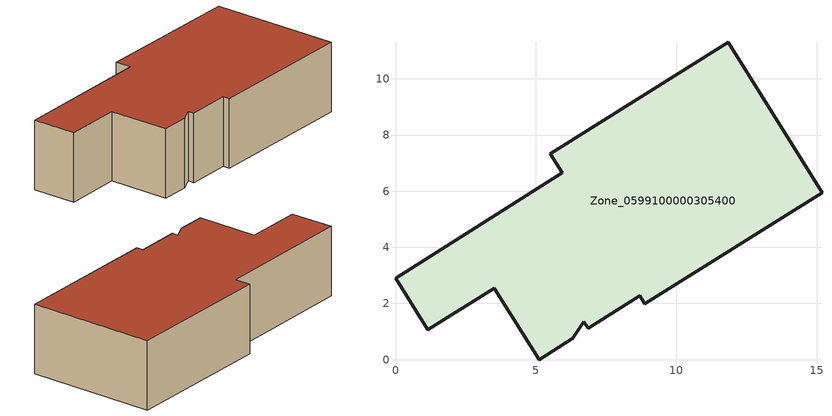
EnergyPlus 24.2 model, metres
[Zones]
Zone_0599100000305400
 floor ground (C_G): 5.94,6.66 5.51,7.33 11.86,11.3 15.2,5.95 8.88,1.99 8.69,2.28 6.86,1.11 6.7,1.35 6.31,0.76 5.12,0 3.52,2.54 1.16,1.06 0,2.9 z0
 wall outside (C_F): 5.51,7.33 5.94,6.66 0,2.9 1.16,1.06 3.52,2.54 5.12,0 6.31,0.76 6.7,1.35 6.86,1.11 8.69,2.28 8.88,1.99 15.2,5.95 11.86,11.3 5.51,7.33 z0:3.4
 roof outside (C_R): 5.94,6.66 0,2.9 1.16,1.06 3.52,2.54 5.12,0 6.31,0.76 6.7,1.35 6.86,1.11 8.69,2.28 8.88,1.99 15.2,5.95 11.86,11.3 5.51,7.33 z3.4
[BUILDING]
Pand.0599100000305400: North Axis=0; Terrain=City; Loads Convergence Tolerance Value=0.04; Temperature Convergence Tolerance Value=0.4; Solar Distribution=FullExterior; Maximum Number of Warmup Days=25; Minimum Number of Warmup Days=1
[Site:Location]
Rotterdam.The.Hague.AP_ZH_NLD Design_Conditions: Latitude=51.96; Longitude=4.45; Time Zone=1; Elevation=-4.5
[SITE:GROUNDTEMPERATURE:BUILDINGSURFACE]
18, 18, 18, 18, 18, 18, 18, 18, 18, 18, 18, 18
[MATERIAL] Thermal Absorptance=0.9; Solar Absorptance=0.7; Visible Absorptance=0.7
Name | Roughness | Thickness | Conductivity | Density | Specific Heat
G.TI.1946 | MediumSmooth | 0.15 | 1 | 540 | 1210
F.TI.1946 | Rough | 0.3 | 0.857143 | 1920 | 840
R.TI.1946 | MediumRough | 0.2 | 0.1 | 1500 | 1000
[CONSTRUCTION]
C_G: G.TI.1946
C_F: F.TI.1946
C_R: R.TI.1946
[ZONE]
Zone_0599100000305400: Type=1; Multiplier=1; Ceiling Height=Autocalculate; Volume=Autocalculate; Floor Area=autocalculate; Part of Total Floor Area=Yes
[ZONEINFILTRATION:DESIGNFLOWRATE]
Infil_Zone_0599100000305400: Zone or ZoneList or Space or SpaceList=Zone_0599100000305400; Schedule=AlwaysOn; Design Flow Rate Calculation Method=Flow/Area; Flow Rate per Floor Area=0.003; Constant Term Coefficient=1; Temperature Term Coefficient=0; Velocity Term Coefficient=0; Velocity Squared Term Coefficient=0
[HVACTEMPLATE:ZONE:IDEALLOADSAIRSYSTEM]
Zone_0599100000305400: Maximum Heating Supply Air Temperature=50; Minimum Cooling Supply Air Temperature=13; Maximum Heating Supply Air Humidity Ratio=0.0156; Minimum Cooling Supply Air Humidity Ratio=0.0077; Heating Limit=NoLimit; Cooling Limit=NoLimit; Dehumidification Control Type=ConstantSensibleHeatRatio; Cooling Sensible Heat Ratio=0.7; Dehumidification Setpoint=60; Humidification Control Type=None; Humidification Setpoint=30; Outdoor Air Method=None; Outdoor Air Flow Rate per Person=0.00944; Outdoor Air Flow Rate per Zone Floor Area=0; Outdoor Air Flow Rate per Zone=0; Demand Controlled Ventilation Type=None; Outdoor Air Economizer Type=NoEconomizer; Heat Recovery Type=None; Sensible Heat Recovery Effectiveness=0.7; Latent Heat Recovery Effectiveness=0.65
[ZONECONTROL:THERMOSTAT]
ThermostatControl_Zone_0599100000305400: Zone or ZoneList=Zone_0599100000305400; Control Type Schedule=DualSetpointControlType; Control 1=Thermostat_Zone_0599100000305400; Temperature Difference Between Cutout And Setpoint=0
[THERMOSTATSETPOINT:DUALSETPOINT]
Thermostat_Zone_0599100000305400: Heating Setpoint Temperature Schedule=HeatingSetpoint_Zone_0599100000305400; Cooling Setpoint Temperature Schedule=CoolingSetpoint_Zone_0599100000305400
[SCHEDULE:COMPACT]
HeatingSetpoint_Zone_0599100000305400: Through: 12/31, For: AllDays, Until: 24:00, 21
CoolingSetpoint_Zone_0599100000305400: Through: 12/31, For: AllDays, Until: 24:00, 24
DualSetpointControlType: Through: 12/31, For: AllDays, Until: 24:00, 4
AlwaysOn: Through: 12/31, For: AllDays, Until: 24:00, 1
